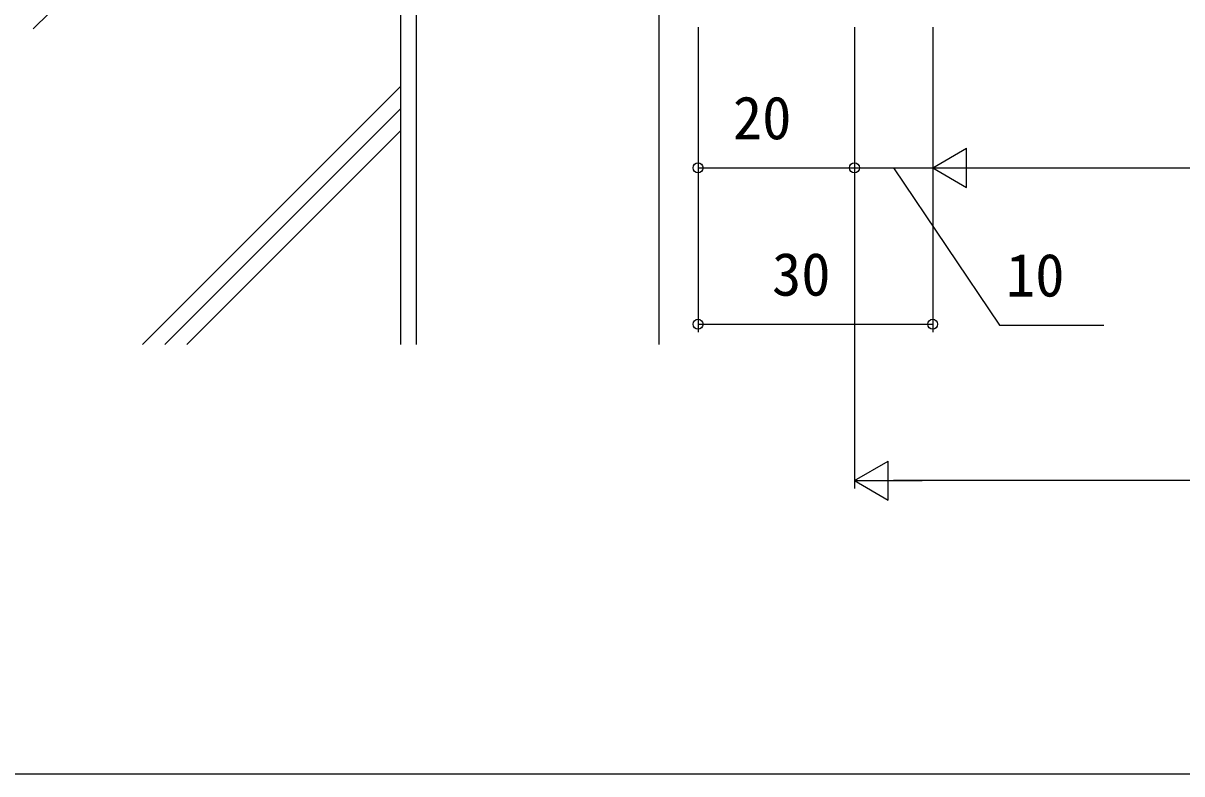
# Model space of a CAD drawing. Units: millimetres, scale not verified. Extents: x -437 to 438, y -281 to 279.
# Drawn here: x -144.1 to 4.1, y -281.2 to -185.2 of the extents above; entities that cross this region are included whole.
import ezdxf
from ezdxf.enums import TextEntityAlignment as Align

# ---------------------------------------------------------------- set-up
doc = ezdxf.new("R2010")
doc.units = ezdxf.units.MM
doc.header["$LTSCALE"] = 2
for name, color, linetype in [('0-7_YKK_D', 6, 'Continuous'), ('0-8_YKK_ZWAK', 7, 'Continuous'), ('0-9_YSS_K', 3, 'Continuous')]:
    doc.layers.add(name, color=color, linetype=linetype)
doc.styles.add('ＭＳ ゴシック', font='')
doc.styles.get('ＭＳ ゴシック').set_extended_font_data('MS Gothic')

msp = doc.modelspace()

# ---------------------------------------------------------------- linework, layer by layer
at = {"layer": '0-7_YKK_D'}
for p, q in [((-57.8, -185.7), (-57.8, -204.7)), ((-57.8, -185.7), (-57.8, -224.7)), ((-37.8, -185.7), (-37.8, -244.7)), ((-37.8, -185.7), (-37.8, -204.7)), ((-37.8, -185.7), (-37.8, -204.7)), ((-27.8, -185.7), (-27.8, -204.7)), ((-27.8, -185.7), (-27.8, -204.7)), ((-27.8, -185.7), (-27.8, -224.7)), ((-27.8, -203.7), (-23.47, -201.2)), ((-23.47, -206.2), (-23.47, -201.2)), ((-57.8, -203.7), (-37.8, -203.7)), ((-37.8, -203.7), (-27.8, -203.7)), ((-27.8, -203.7), (-23.47, -206.2)), ((-27.8, -203.7), (-19.14, -203.7)), ((-22.8, -203.7), (288.2, -203.7)), ((-57.8, -223.7), (-27.8, -223.7)), ((-37.8, -243.7), (-33.47, -241.2)), ((-33.47, -246.2), (-33.47, -241.2)), ((-37.8, -243.7), (-33.47, -246.2)), ((-37.8, -243.7), (-29.14, -243.7)), ((303.2, -243.7), (-32.8, -243.7))]:
    msp.add_line(p, q, dxfattribs=at)
msp.add_lwpolyline([(-32.8, -203.7), (-19.275, -223.811), (-5.9, -223.811)], dxfattribs=at)
for centre in [(-57.8, -203.7), (-37.8, -203.7), (-37.8, -203.7), (-57.8, -223.7), (-27.8, -223.7)]:
    msp.add_circle(centre, 0.637, dxfattribs=at)
at = {"layer": '0-8_YKK_ZWAK'}
msp.add_lwpolyline([(-436.8, -281.2), (438.2, -281.2), (438.2, 243.8)], dxfattribs=at)
at = {"layer": '0-9_YSS_K'}
for p, q in [((-95.8, -226.289), (-95.8, -126.1)), ((-95.8, -138.928), (-142.8, -185.928)), ((-62.8, -181.1), (-62.8, -226.289)), ((-95.8, -193.272), (-128.817, -226.289)), ((-95.8, -196.1), (-125.989, -226.289)), ((-95.8, -198.928), (-123.16, -226.289))]:
    msp.add_line(p, q, dxfattribs=at)
msp.add_lwpolyline([(-93.8, -226.289), (-93.8, -124.1), (-142.8, -124.1)], dxfattribs=at)

# ---------------------------------------------------------------- texts
at = {"layer": '0-7_YKK_D', "style": 'ＭＳ ゴシック'}
for s, p in [('20', (-53.34, -201.7)), ('30', (-48.34, -221.7)), ('10', (-18.426, -221.811))]:
    msp.add_text(s, height=5.499, dxfattribs=at).set_placement(p, align=Align.BOTTOM_LEFT)

doc.saveas('drawing.dxf')
